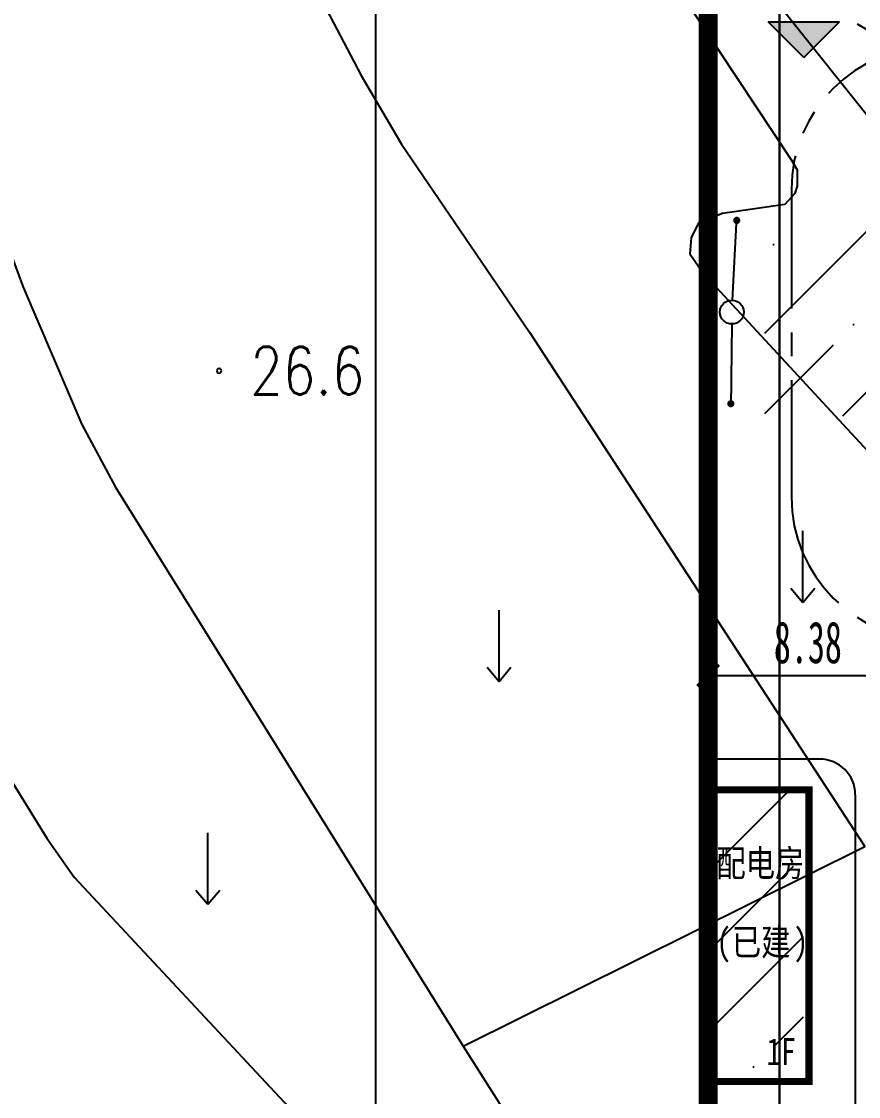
# Model space of a CAD drawing. Header units: millimetres. Extents: x 423080 to 423918, y 54742 to 55570.
# Drawn here: x 423142.24 to 423177.38, y 54820.69 to 54865.81 of the extents above; entities that cross this region are included whole.
import ezdxf
from ezdxf.enums import TextEntityAlignment as Align

# ---------------------------------------------------------------- set-up
doc = ezdxf.new("R2010")
doc.units = ezdxf.units.MM
doc.linetypes.add('ACAD_ISO10W100', pattern=[18, 12, -3, 0, -3])
doc.linetypes.add('CENTERX2', pattern=[4, 2.5, -0.5, 0.5, -0.5])
doc.layers.add('0 - 已设计道路边线', color=140, linetype='Continuous', lineweight=50)
for name, color, linetype in [('0 - 建筑控制线', 40, 'Continuous'), ('0 - 新建建筑', 7, 'Continuous'), ('0 - 规划--用地红线', 6, 'Continuous'), ('DIM_ELEV', 171, 'Continuous'), ('PUB_DIM', 171, 'Continuous'), ('PUB_TEXT', 7, 'Continuous'), ('Road-zx', 6, 'Continuous'), ('地形图', 252, 'Continuous'), ('建设布局', 7, 'Continuous')]:
    doc.layers.add(name, color=color, linetype=linetype)
doc.styles.add('HT', font='simhei.ttf', dxfattribs={"width": 0.8})
doc.styles.add('HZ', font='rs.shx', dxfattribs={"width": 0.8, "bigfont": 'hztxt.shx'})
doc.styles.add('ST_T3', font='', dxfattribs={"width": 0.6})
doc.styles.get('ST_T3').set_extended_font_data('SimSun')
doc.linetypes.add('FENCELINE2', pattern='A,6.35,-2.54,[132,ltypeshp.shx,S=2.54,R=0,X=-2.54,Y=0],-2.54,25.4', length=36.83)
doc.dimstyles.new('_TCH_ARCH_M_M&&1', dxfattribs={"dimtxt": 1.75, "dimasz": 0.9, "dimexe": 1.25, "dimexo": 1.5, "dimgap": 0.5, "dimtad": 1, "dimzin": 0, "dimdsep": 46, "dimtxsty": 'ST_T3', "dimblk": 'ARCHTICK', "dimcen": 0.09, "dimclrt": 7, "dimazin": 2, "dimtfac": 1, "dimtix": 1, "dimtmove": 2, "dimatfit": 3, "dimfxl": 0, "dimtolj": 1, "dimtzin": 0, "dimarcsym": 0})
pattern_1 = [(45, (0, 0), (-3.367596045, 3.367596045), []), (45, (3.3676, 0), (-3.367596045, 3.367596045), [5.953125, -1.190625, 0, -1.190625])]

# ---------------------------------------------------------------- blocks, each defined once
blk = doc.blocks.new('dxing')
at = {"layer": '地形图', "color": 250, "linetype": 'Continuous'}
for p, q in [((421281.444, 54729.036, 27.19), (421293.783, 54705.352, 27.19)), ((421270.294, 54721.376, 26.29), (421279.595, 54696.469, 26.29)), ((421322.619, 54694.127, 27.03), (421307.512, 54713.113, 27.03)), ((421306.044, 54710.566, 27.03), (421311.851, 54701.807, 27.03)), ((421293.783, 54705.352, 27.19), (421295.474, 54702.466, 27.19)), ((421295.474, 54702.466, 27.19), (421300.854, 54694.586, 27.19)), ((421311.851, 54701.807, 27.03), (421312.085, 54701.399, 27.03)), ((421312.085, 54701.399, 27.03), (421312.094, 54700.716, 27.03)), ((421312.094, 54700.716, 27.03), (421311.986, 54700.405, 27.03)), ((421311.986, 54700.405, 27.03), (421311.569, 54699.946, 27.03)), ((421311.569, 54699.946, 27.03), (421308.949, 54699.558, 27.03)), ((421308.949, 54699.558, 27.03), (421307.941, 54699.17, 27.03)), ((421309.371, 54695.926), (421309.56, 54699.421)), ((421307.941, 54699.17, 27.03), (421307.643, 54698.539, 27.03)), ((421307.643, 54698.539, 27.03), (421307.58, 54697.87, 27.03)), ((421307.58, 54697.87, 27.03), (421307.58, 54697.87, 27.03)), ((421307.58, 54697.87, 27.03), (421308.153, 54697.042, 27.03)), ((421308.153, 54697.042, 27.03), (421320.055, 54684.175, 27.03)), ((421279.595, 54696.469, 26.29), (421282.054, 54690.706, 26.29)), ((421309.339, 54694.926), (421309.301, 54691.427)), ((421300.854, 54694.586, 27.19), (421314.934, 54672.986, 27.19)), ((421282.054, 54690.706, 26.29), (421283.476, 54688.069, 26.29)), ((421283.476, 54688.069, 26.29), (421298.074, 54664.616, 26.29)), ((421312.325, 54683.236), (421312.325, 54686.236)), ((421311.825, 54683.836), (421312.325, 54683.236)), ((421312.325, 54683.236), (421312.825, 54683.836)), ((421299.574, 54679.917), (421299.574, 54682.917)), ((421299.074, 54680.517), (421299.574, 54679.917)), ((421299.574, 54679.917), (421300.074, 54680.517)), ((421278.634, 54676.515, 26.29), (421280.594, 54673.346, 26.29)), ((421287.353, 54670.566), (421287.353, 54673.566)), ((421280.594, 54673.346, 26.29), (421281.74, 54671.708, 26.29)), ((421298.074, 54664.616, 26.29), (421314.934, 54672.986, 26.29)), ((421281.74, 54671.708, 26.29), (421296.514, 54655.896, 26.29)), ((421286.853, 54671.166), (421287.353, 54670.566)), ((421287.353, 54670.566), (421287.853, 54671.166)), ((421298.074, 54664.616, 26.29), (421299.714, 54662.016, 26.29))]:
    blk.add_line(p, q, dxfattribs=at)
at = {"layer": '地形图', "color": 250, "linetype": 'Continuous', "const_width": 0.15, "flags": 128}
for points in [[(421309.548, 54699.196, 1), (421309.556, 54699.346, 1)], [(421309.304, 54691.652, 1), (421309.302, 54691.502, 1)]]:
    blk.add_lwpolyline(points, format="xyb", close=True, dxfattribs=at)
at = {"layer": '地形图', "color": 250, "linetype": 'Continuous'}
blk.add_circle((421309.344, 54695.426), 0.5, dxfattribs=at)
for start_param, end_param in [(5.497787, 8.63938), (2.356194, 5.497787)]:
    blk.add_ellipse((421287.823, 54692.96, 26.6), major_axis=(0.0707, 0.0707), ratio=1, start_param=start_param, end_param=end_param, dxfattribs=at)
at = {"layer": '地形图', "color": 250, "linetype": 'Continuous', "style": 'HZ', "width": 0.8}
blk.add_text('26.6', height=2, dxfattribs=at).set_placement((421291.526, 54692.96), align=Align.MIDDLE)
blk = doc.blocks.new('_ArchTick')
at = {"color": 0, "linetype": 'ByBlock', "const_width": 0.15}
blk.add_lwpolyline([(-0.5, -0.5), (0.5, 0.5)], dxfattribs=at)
blk = doc.blocks.new('*D53')
at = {"layer": 'Defpoints', "color": 0}
for p in [(423171.063, 54844.377), (423179.443, 54844.377), (423179.443, 54838.366)]:
    blk.add_point(p, dxfattribs=at)
at = {"layer": 'PUB_DIM', "color": 0, "lineweight": -2}
for p, q in [((423171.063, 54842.877), (423171.063, 54837.116)), ((423179.443, 54842.877), (423179.443, 54837.116)), ((423171.063, 54838.366), (423179.443, 54838.366))]:
    blk.add_line(p, q, dxfattribs=at)
at = {"layer": 'PUB_DIM', "color": 0, "lineweight": -2, "xscale": 0.9, "yscale": 0.9, "zscale": 0.9, "rotation": 180}
blk.add_blockref('_ArchTick', (423171.063, 54838.366), dxfattribs=at)
at = {"layer": 'PUB_DIM', "color": 0, "lineweight": -2, "xscale": 0.9, "yscale": 0.9, "zscale": 0.9}
blk.add_blockref('_ArchTick', (423179.443, 54838.366), dxfattribs=at)
at = {"layer": 'PUB_DIM', "color": 7, "insert": (423175.253, 54839.741), "char_height": 1.75, "attachment_point": 5, "style": 'ST_T3'}
blk.add_mtext('\\A1;8.38', dxfattribs=at)
blk = doc.blocks.new('*D66')
at = {"layer": 'Defpoints', "color": 0}
for p in [(423157.122, 54998.746), (423171.063, 54998.746), (423171.063, 54799.483)]:
    blk.add_point(p, dxfattribs=at)
at = {"layer": 'PUB_DIM', "color": 0, "lineweight": -2}
for p, q in [((423169.563, 54998.746), (423155.872, 54998.746)), ((423157.122, 54799.483), (423157.122, 54998.746)), ((423169.563, 54799.483), (423155.872, 54799.483))]:
    blk.add_line(p, q, dxfattribs=at)
at = {"layer": 'PUB_DIM', "color": 0, "lineweight": -2, "xscale": 0.9, "yscale": 0.9, "zscale": 0.9}
for p, rotation in [((423157.122, 54998.746), 90), ((423157.122, 54799.483), 270)]:
    blk.add_blockref('_ArchTick', p, dxfattribs=dict(at, rotation=rotation))
at = {"layer": 'PUB_DIM', "color": 7, "insert": (423155.747, 54899.114), "char_height": 1.75, "attachment_point": 5, "rotation": 90, "style": 'ST_T3'}
blk.add_mtext('\\A1;199.26', dxfattribs=at)

msp = doc.modelspace()

# ---------------------------------------------------------------- hatches: boundary and pattern name
h = msp.add_hatch()
h.set_pattern_fill('ANSI35', color=1, scale=1.5, style=0)
h.set_pattern_definition(pattern_1)
h.paths.add_polyline_path([(423173.443, 54857.266), (423179.563, 54857.266), (423179.563, 54849.266), (423173.443, 54849.266)])
h = msp.add_hatch()
h.set_pattern_fill('ANSI35', color=1, scale=1.5, style=0)
h.set_pattern_definition(pattern_1)
h.paths.add_polyline_path([(423171.063, 54833.444), (423175.063, 54833.444), (423175.063, 54821.444), (423171.063, 54821.444)])
at = {"layer": 'DIM_ELEV'}
msp.add_hatch(color=256, dxfattribs=at).paths.add_polyline_path([(423175.08, 54864.299), (423173.58, 54865.799), (423176.58, 54865.799)])

# ---------------------------------------------------------------- linework, layer by layer
at = {"layer": '0 - 已设计道路边线', "color": 5, "lineweight": -2}
for p, q in [((423175.745, 54834.855), (423171.063, 54834.855)), ((423172.144, 54834.855), (423171.063, 54834.855)), ((423177.245, 54833.355), (423177.245, 54799.931))]:
    msp.add_line(p, q, dxfattribs=at)
msp.add_arc((423175.745, 54833.355), 1.5, 0, 90, dxfattribs=at)
at = {"layer": '0 - 建筑控制线', "linetype": 'FENCELINE2', "ltscale": 0.1, "const_width": 0.2}
msp.add_lwpolyline([(423179.577, 54800.1), (423171.063, 54799.483), (423171.063, 54998.746), (423353.522, 54998.746), (423353.523, 54812.702), (423314.007, 54809.839)], dxfattribs=at)
at = {"layer": '0 - 新建建筑', "const_width": 0.3}
msp.add_lwpolyline([(423171.063, 54833.564), (423175.303, 54833.564), (423175.303, 54821.324), (423171.063, 54821.324)], close=True, dxfattribs=at)
at = {"layer": '0 - 规划--用地红线', "color": 6, "linetype": 'ACAD_ISO10W100', "ltscale": 0.5, "const_width": 0.8}
msp.add_lwpolyline([(423171.063, 54998.746), (423353.522, 54998.746), (423353.522, 54812.702), (423171.063, 54799.483)], close=True, dxfattribs=at)
at = {"layer": '0 - 规划--用地红线', "color": 1, "linetype": 'ACAD_ISO10W100', "ltscale": 0.5, "const_width": 0.1}
msp.add_lwpolyline([(423174.063, 54995.746), (423350.522, 54995.746), (423350.522, 54817.498), (423174.063, 54804.713)], close=True, dxfattribs=at)
at = {"layer": 'DIM_ELEV'}
for p, q in [((423175.08, 54864.299), (423173.58, 54865.799)), ((423173.58, 54865.799), (423176.58, 54865.799)), ((423175.08, 54864.299), (423176.58, 54865.799))]:
    msp.add_line(p, q, dxfattribs=at)
at = {"layer": 'Road-zx', "color": 4, "linetype": 'CENTERX2', "ltscale": 2}
msp.add_line((423174.563, 54858.766), (423174.563, 54845.855), dxfattribs=at)
for centre, start, end in [((423180.563, 54870.766), 180, 270), ((423180.563, 54858.766), 90, 180), ((423180.563, 54845.855), 180, 270)]:
    msp.add_arc(centre, 6, start, end, dxfattribs=at)
at = {"layer": '建设布局', "color": 1, "linetype": 'Continuous', "flags": 128}
msp.add_lwpolyline([(423097.162, 54998.746), (423171.063, 54998.746), (423171.063, 54799.483), (423097.162, 54794.129)], dxfattribs=at)
msp.add_lwpolyline([(423097.162, 54998.746), (423171.063, 54998.746), (423171.063, 54799.483), (423097.162, 54794.129)], dxfattribs=at)

# ---------------------------------------------------------------- block references
at = {"color": 1}
msp.add_blockref('dxing', (1862.716, 158.193), dxfattribs=at)

# ---------------------------------------------------------------- texts
at = {"layer": 'PUB_TEXT', "style": 'HT', "width": 0.8}
for s, height, p in [('配电房', 1.1266, (423171.415, 54829.923)), ('(', 1.127, (423171.414, 54826.614)), ('已建', 1.1266, (423172.062, 54826.614)), (')', 1.127, (423174.655, 54826.614)), ('1F', 1.1266, (423173.518, 54822.015))]:
    msp.add_text(s, height=height, dxfattribs=at).set_placement(p)

# ---------------------------------------------------------------- dimensions: what is measured, and where the dimension line sits
at = {"layer": 'PUB_DIM'}
dim = msp.add_aligned_dim(p1=(423171.063, 54799.483), p2=(423171.063, 54998.746), distance=13.941, dimstyle='_TCH_ARCH_M_M&&1', dxfattribs=at)
dim.commit()
dim.dimension.update_dxf_attribs({"geometry": '*D66', "text_midpoint": (423155.747, 54899.114)})
dim = msp.add_linear_dim(base=(423179.443, 54838.366), p1=(423171.063, 54844.377), p2=(423179.443, 54844.377), angle=0, dimstyle='_TCH_ARCH_M_M&&1', override={"dimgap": 0}, dxfattribs=at)
dim.commit()
dim.dimension.update_dxf_attribs({"geometry": '*D53', "text_midpoint": (423175.253, 54839.741), "dimtype": 129})

doc.saveas('drawing.dxf')
